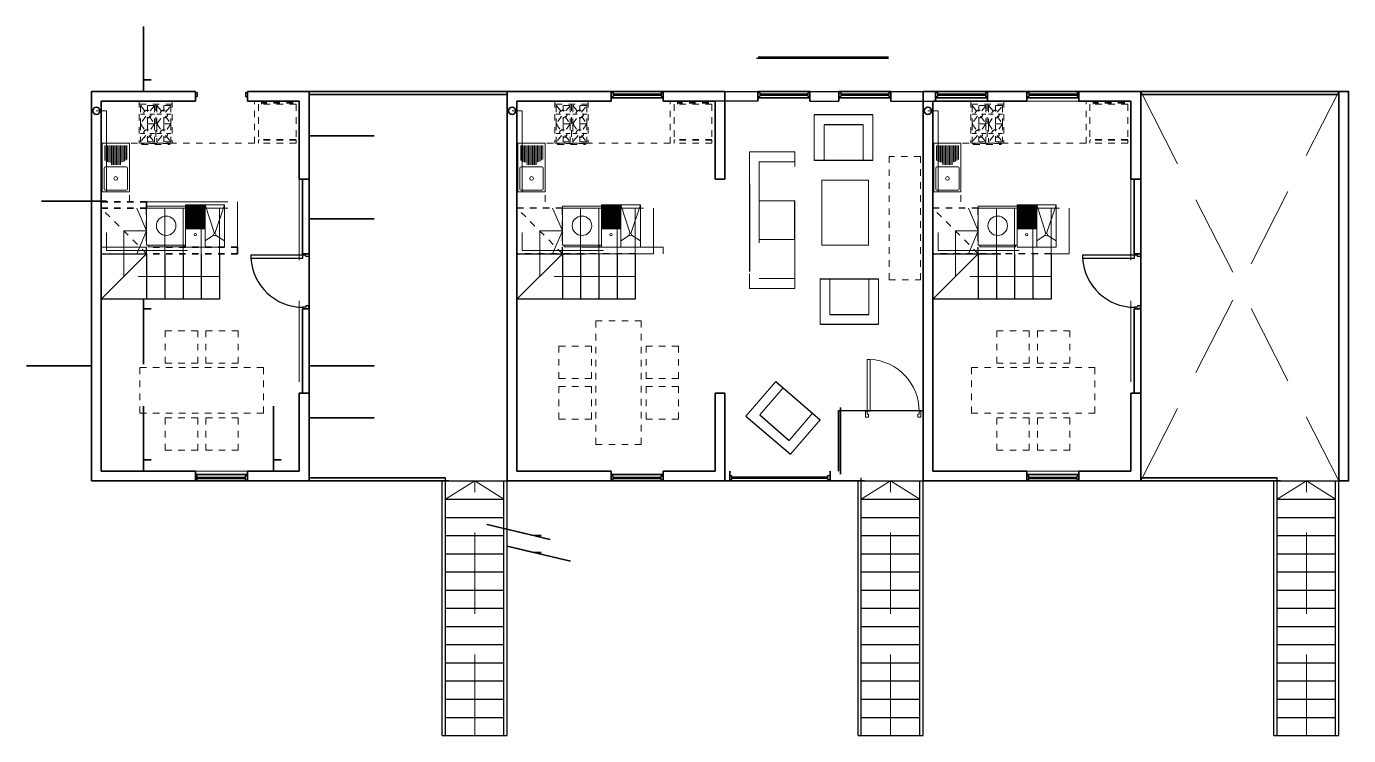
# Model space of a CAD drawing. Header units: metres. Extents: x -255 to -21, y -639 to -244.
# Drawn here: x -44.54 to -24.19, y -323.24 to -312.32 of the extents above; entities that cross this region are included whole.
import ezdxf

# ---------------------------------------------------------------- set-up
doc = ezdxf.new("R2010")
doc.units = ezdxf.units.M
doc.header["$LTSCALE"] = 5
doc.header["$MEASUREMENT"] = 0
doc.linetypes.add('DASHDOT', pattern=[1, 0.5, -0.25, 0, -0.25])
doc.linetypes.add('HIDDEN', pattern=[0.375, 0.25, -0.125])
doc.layers.get('0').update_dxf_attribs({"color": 30})
for name, color, linetype, lineweight in [('A-ANNO-NOTE', 7, 'Continuous', 35), ('A-DOOR-FULL', 4, 'Continuous', 25), ('A-FLOR-LEVL', 7, 'Continuous', 35), ('A-FLOR-OVHD', 3, 'HIDDEN', 18), ('A-FLOR-STRS', 4, 'Continuous', 25), ('A-FURN', 8, 'Continuous', 18), ('A-GLAZ-FULL', 4, 'Continuous', 25), ('A-WALL-FULL-EXTR', 7, 'Continuous', 35), ('A-WALL-FULL-INTR', 7, 'Continuous', 35)]:
    doc.layers.add(name, color=color, linetype=linetype, lineweight=lineweight)
doc.styles.add('E-ROMANS', font='romans.shx', dxfattribs={"width": 0.8})
doc.dimstyles.new('E-0200_TICK_12', dxfattribs={"dimscale": 0.001, "dimtxt": 240, "dimasz": 240, "dimexe": 120, "dimexo": 80, "dimgap": 120, "dimtad": 0, "dimzin": 0, "dimdsep": 46, "dimtxsty": 'E-ROMANS', "dimblk": 'OBLIQUE', "dimcen": 120, "dimclrd": 256, "dimclre": 256, "dimclrt": 256, "dimadec": 0, "dimazin": 0, "dimtfac": 1, "dimtmove": 1, "dimatfit": 3, "dimldrblk": 'OPEN90', "dimfxl": 1, "dimtfill": 1, "dimtolj": 1, "dimtzin": 0, "dimlwd": -1, "dimarcsym": 0})

# ---------------------------------------------------------------- blocks, each defined once
blk = doc.blocks.new('DOOR-80')
for points in [[(-0.07, 0.89), (-0.07, 0.09), (-0.025, 0.09), (-0.025, 0.89), (-0.07, 0.89)], [(-0.825, 0.09), (-0.85, 0.09), (-0.85, 0), (-0.805, 0), (-0.805, 0.045), (-0.825, 0.045), (-0.825, 0.09)], [(-0.025, 0.09), (0, 0.09), (0, 0), (-0.045, 0), (-0.045, 0.045), (-0.025, 0.045), (-0.025, 0.09)]]:
    blk.add_lwpolyline(points)
at = {"linetype": 'HIDDEN'}
blk.add_arc((-0.023, 0.089), 0.802, 93.3811, 179.9341, dxfattribs=at)
blk = doc.blocks.new('_Oblique')
at = {"color": 0, "linetype": 'ByBlock', "lineweight": -2}
blk.add_line((-0.5, -0.5), (0.5, 0.5), dxfattribs=at)
blk = doc.blocks.new('LAVADORA-PL')
for p, q in [((0, 0), (0, 0.6)), ((0, 0.6), (0.6, 0.6)), ((0.6, 0.6), (0.6, 0)), ((0.625, 0.575), (0.625, 0.025)), ((0.6, 0), (0, 0))]:
    blk.add_line(p, q)
for points in [[(0.6, 0.575), (0.625, 0.575)], [(0.6, 0.025), (0.625, 0.025)]]:
    blk.add_lwpolyline(points)
blk.add_circle((0.3, 0.3), 0.15)

msp = doc.modelspace()

# ---------------------------------------------------------------- linework, layer by layer
msp.add_line((-33.793, -313.324), (-30.743, -313.324))
at = {"color": 85, "true_color": 0x58ba48}
for p, q in [((-33.287, -313.474), (-33.943, -313.474)), ((-32.487, -313.474), (-32.039, -313.474)), ((-31.239, -313.474), (-30.593, -313.474)), ((-31.516, -313.688), (-32.417, -313.688)), ((-31.666, -313.838), (-32.266, -313.838)), ((-31.516, -314.388), (-32.417, -314.388)), ((-33.414, -314.748), (-33.414, -316.098)), ((-32.714, -315.608), (-32.714, -315.008)), ((-32.327, -316.211), (-31.426, -316.211)), ((-32.177, -316.761), (-31.577, -316.761)), ((-32.327, -316.911), (-31.426, -316.911)), ((-33.011, -317.793), (-32.328, -318.381)), ((-32.045, -318.237), (-30.743, -318.237)), ((-33.468, -318.324), (-32.784, -318.912)), ((-33.256, -318.308), (-32.801, -318.699))]:
    msp.add_line(p, q, dxfattribs=at)
at = {"layer": 'A-FLOR-LEVL'}
for p, q in [((-40.193, -313.324), (-37.143, -313.324)), ((-40.193, -313.374), (-37.143, -313.374)), ((-34.743, -313.324), (-35.543, -313.324)), ((-32.487, -313.324), (-33.287, -313.324)), ((-31.239, -313.324), (-32.039, -313.324)), ((-29.751, -313.324), (-30.551, -313.324)), ((-28.343, -313.324), (-29.143, -313.324)), ((-27.393, -313.324), (-24.343, -313.324)), ((-27.393, -313.374), (-24.343, -313.374)), ((-34.743, -313.424), (-35.543, -313.424)), ((-32.487, -313.424), (-33.287, -313.424)), ((-31.239, -313.424), (-32.039, -313.424)), ((-29.751, -313.424), (-30.551, -313.424)), ((-28.343, -313.424), (-29.143, -313.424)), ((-41.143, -319.224), (-41.943, -319.224)), ((-40.193, -319.274), (-38.093, -319.274)), ((-34.743, -319.224), (-35.543, -319.224)), ((-28.343, -319.224), (-29.143, -319.224)), ((-27.393, -319.274), (-25.293, -319.274)), ((-41.143, -319.324), (-41.943, -319.324)), ((-40.193, -319.324), (-38.043, -319.324)), ((-34.743, -319.324), (-35.543, -319.324)), ((-33.793, -319.324), (-31.643, -319.324)), ((-32.918, -319.321), (-33.718, -319.321)), ((-32.125, -319.321), (-32.925, -319.321)), ((-28.343, -319.324), (-29.143, -319.324)), ((-27.393, -319.324), (-25.243, -319.324))]:
    msp.add_line(p, q, dxfattribs=at)
for points in [[(-40.193, -315.824), (-40.193, -316.674)], [(-27.393, -315.824), (-27.393, -316.674)]]:
    msp.add_lwpolyline(points, dxfattribs=at)
for centre in [(-43.468, -313.624), (-37.068, -313.624), (-30.668, -313.624)]:
    msp.add_circle(centre, 0.055, dxfattribs=at)
at = {"layer": 'A-FLOR-OVHD'}
for p, q in [((-27.393, -313.324), (-24.343, -319.324)), ((-27.393, -319.324), (-24.343, -313.324)), ((-29.143, -313.474), (-27.543, -313.474)), ((-40.343, -314.674), (-40.343, -317.974)), ((-27.543, -314.674), (-27.543, -317.974)), ((-42.693, -315.024), (-41.293, -315.024)), ((-42.693, -315.124), (-41.293, -315.124)), ((-42.413, -315.824), (-42.413, -315.124)), ((-42.133, -315.824), (-42.133, -315.124)), ((-41.853, -315.824), (-41.853, -315.124)), ((-41.573, -315.824), (-41.573, -315.124)), ((-41.293, -315.024), (-41.293, -315.124)), ((-41.293, -315.724), (-41.293, -315.124)), ((-36.293, -315.124), (-34.893, -315.124)), ((-36.013, -315.824), (-36.013, -315.124)), ((-35.733, -315.824), (-35.733, -315.124)), ((-35.453, -315.824), (-35.453, -315.124)), ((-35.173, -315.824), (-35.173, -315.124)), ((-34.893, -315.824), (-34.893, -315.124)), ((-29.893, -315.124), (-28.493, -315.124)), ((-29.613, -315.824), (-29.613, -315.124)), ((-29.333, -315.824), (-29.333, -315.124)), ((-29.053, -315.824), (-29.053, -315.124)), ((-28.773, -315.824), (-28.773, -315.124)), ((-28.493, -315.824), (-28.493, -315.124)), ((-43.043, -316.174), (-43.043, -315.474)), ((-43.043, -315.474), (-42.693, -315.474)), ((-36.643, -316.174), (-36.643, -315.474)), ((-36.643, -315.474), (-36.293, -315.474)), ((-30.243, -316.174), (-30.243, -315.474)), ((-30.243, -315.474), (-29.893, -315.474)), ((-42.693, -315.724), (-43.393, -315.724)), ((-34.893, -315.824), (-35.173, -315.824)), ((-28.493, -315.824), (-28.773, -315.824)), ((-41.573, -316.174), (-43.043, -316.174)), ((-35.173, -316.174), (-36.643, -316.174)), ((-28.773, -316.174), (-30.243, -316.174)), ((-41.943, -319.174), (-41.143, -319.174)), ((-29.143, -319.174), (-28.343, -319.174))]:
    msp.add_line(p, q, dxfattribs=at)
at = {"layer": 'A-FLOR-OVHD', "color": 85, "true_color": 0x58ba48}
for p, q in [((-32.417, -314.388), (-32.417, -313.688)), ((-31.516, -313.688), (-31.516, -314.388)), ((-32.266, -313.838), (-32.266, -314.388)), ((-32.266, -314.388), (-32.266, -313.838)), ((-31.666, -313.838), (-31.666, -314.388)), ((-33.414, -314.258), (-33.414, -316.358)), ((-32.714, -314.258), (-33.414, -314.258)), ((-32.714, -316.358), (-32.714, -314.258)), ((-32.714, -314.408), (-33.264, -314.408)), ((-33.264, -314.408), (-33.264, -316.208)), ((-32.714, -315.008), (-33.264, -315.008)), ((-32.714, -315.608), (-33.264, -315.608)), ((-33.264, -316.208), (-32.714, -316.208)), ((-32.327, -316.911), (-32.327, -316.211)), ((-32.177, -316.761), (-32.177, -316.211)), ((-31.577, -316.761), (-31.577, -316.211)), ((-31.577, -316.211), (-31.577, -316.761)), ((-31.426, -316.211), (-31.426, -316.911)), ((-33.414, -316.358), (-32.714, -316.358)), ((-33.468, -318.324), (-33.011, -317.793)), ((-33.256, -318.308), (-32.898, -317.891)), ((-32.801, -318.699), (-32.443, -318.282)), ((-32.443, -318.282), (-32.801, -318.699)), ((-32.328, -318.381), (-32.784, -318.912))]:
    msp.add_line(p, q, dxfattribs=at)
at = {"layer": 'A-FLOR-OVHD'}
for points in [[(-43.468, -313.624), (-43.312, -313.624), (-43.312, -315.776), (-41.803, -315.776)], [(-37.068, -313.624), (-36.912, -313.624), (-36.912, -315.776), (-35.403, -315.776)], [(-30.668, -313.624), (-30.512, -313.624), (-30.512, -315.776), (-29.003, -315.776)], [(-42.693, -315.474), (-42.845, -315.124)], [(-36.293, -315.474), (-36.445, -315.124)], [(-29.893, -315.474), (-30.045, -315.124)], [(-42.693, -315.474), (-42.845, -315.824)], [(-36.293, -315.474), (-36.445, -315.824)], [(-29.893, -315.474), (-30.045, -315.824)], [(-36.293, -315.824), (-34.743, -315.824), (-34.743, -315.724), (-36.293, -315.724)], [(-37.193, -319.604), (-37.643, -319.324), (-38.093, -319.604)], [(-37.643, -323.244), (-37.643, -319.324)], [(-30.793, -319.604), (-31.243, -319.324), (-31.693, -319.604)], [(-31.243, -323.244), (-31.243, -319.324)], [(-24.393, -319.604), (-24.843, -319.324), (-25.293, -319.604)], [(-24.843, -323.244), (-24.843, -319.324)]]:
    msp.add_lwpolyline(points, dxfattribs=at)
msp.add_lwpolyline([(-31.58, -315.691), (-31.58, -314.691), (-32.302, -314.691), (-32.302, -315.691)], close=True, dxfattribs=at)
at = {"layer": 'A-FLOR-STRS', "linetype": 'HIDDEN', "ltscale": 0.001}
for p, q in [((-42.693, -315.824), (-43.393, -315.124)), ((-42.693, -315.824), (-42.693, -315.124)), ((-36.293, -315.124), (-36.993, -315.124)), ((-36.293, -315.824), (-36.993, -315.124)), ((-36.293, -315.824), (-36.293, -315.124)), ((-29.893, -315.124), (-30.593, -315.124)), ((-29.893, -315.824), (-30.593, -315.124)), ((-29.893, -315.824), (-29.893, -315.124)), ((-35.173, -315.824), (-36.993, -315.824)), ((-28.773, -315.824), (-30.593, -315.824))]:
    msp.add_line(p, q, dxfattribs=at)
at = {"layer": 'A-FLOR-STRS'}
for p, q in [((-43.393, -315.824), (-42.693, -315.824)), ((-42.693, -315.824), (-42.693, -316.524)), ((-42.413, -315.824), (-42.413, -316.524)), ((-42.133, -315.824), (-42.133, -316.524)), ((-41.853, -315.824), (-41.853, -316.524)), ((-41.573, -315.824), (-41.573, -316.524)), ((-36.993, -315.824), (-35.945, -315.824)), ((-36.293, -315.824), (-36.293, -316.524)), ((-36.013, -315.824), (-36.013, -316.524)), ((-35.733, -315.824), (-35.733, -316.524)), ((-35.453, -315.824), (-35.453, -316.524)), ((-35.173, -315.824), (-35.173, -316.524)), ((-30.593, -315.824), (-29.545, -315.824)), ((-29.893, -315.824), (-29.893, -316.524)), ((-29.613, -315.824), (-29.613, -316.524)), ((-29.333, -315.824), (-29.333, -316.524)), ((-29.053, -315.824), (-29.053, -316.524)), ((-28.773, -315.824), (-28.773, -316.524)), ((-41.573, -316.524), (-43.393, -316.524)), ((-35.173, -316.524), (-36.993, -316.524)), ((-28.773, -316.524), (-30.593, -316.524)), ((-38.093, -323.244), (-38.093, -319.274)), ((-31.693, -323.244), (-31.693, -319.274)), ((-25.293, -323.244), (-25.293, -319.274)), ((-38.143, -323.244), (-38.143, -319.324)), ((-38.093, -319.324), (-37.143, -319.324)), ((-37.193, -323.244), (-37.193, -319.324)), ((-37.143, -323.244), (-37.143, -319.324)), ((-31.743, -323.244), (-31.743, -319.324)), ((-31.693, -319.324), (-30.743, -319.324)), ((-30.793, -323.244), (-30.793, -319.324)), ((-30.743, -323.244), (-30.743, -319.324)), ((-25.343, -323.244), (-25.343, -319.324)), ((-25.293, -319.324), (-24.343, -319.324)), ((-24.393, -323.244), (-24.393, -319.324)), ((-24.343, -323.244), (-24.343, -319.324)), ((-38.093, -319.604), (-37.193, -319.604)), ((-31.693, -319.604), (-30.793, -319.604)), ((-25.293, -319.604), (-24.393, -319.604)), ((-38.093, -319.884), (-37.193, -319.884)), ((-31.693, -319.884), (-30.793, -319.884)), ((-25.293, -319.884), (-24.393, -319.884)), ((-38.093, -320.164), (-37.193, -320.164)), ((-31.693, -320.164), (-30.793, -320.164)), ((-25.293, -320.164), (-24.393, -320.164)), ((-38.093, -320.444), (-37.193, -320.444)), ((-31.693, -320.444), (-30.793, -320.444)), ((-25.293, -320.444), (-24.393, -320.444)), ((-38.093, -320.724), (-37.193, -320.724)), ((-31.693, -320.724), (-30.793, -320.724)), ((-25.293, -320.724), (-24.393, -320.724)), ((-38.093, -321.004), (-37.193, -321.004)), ((-31.693, -321.004), (-30.793, -321.004)), ((-25.293, -321.004), (-24.393, -321.004)), ((-38.093, -321.284), (-37.193, -321.284)), ((-31.693, -321.284), (-30.793, -321.284)), ((-25.293, -321.284), (-24.393, -321.284)), ((-38.093, -321.564), (-37.193, -321.564)), ((-31.693, -321.564), (-30.793, -321.564)), ((-25.293, -321.564), (-24.393, -321.564)), ((-38.093, -321.844), (-37.193, -321.844)), ((-31.693, -321.844), (-30.793, -321.844)), ((-25.293, -321.844), (-24.393, -321.844)), ((-38.093, -322.124), (-37.193, -322.124)), ((-31.693, -322.124), (-30.793, -322.124)), ((-25.293, -322.124), (-24.393, -322.124)), ((-38.093, -322.404), (-37.193, -322.404)), ((-31.693, -322.404), (-30.793, -322.404)), ((-25.293, -322.404), (-24.393, -322.404)), ((-38.093, -322.684), (-37.193, -322.684)), ((-31.693, -322.684), (-30.793, -322.684)), ((-25.293, -322.684), (-24.393, -322.684)), ((-38.093, -322.964), (-37.193, -322.964)), ((-31.693, -322.964), (-30.793, -322.964)), ((-25.293, -322.964), (-24.393, -322.964)), ((-38.143, -323.244), (-37.143, -323.244)), ((-31.743, -323.244), (-30.743, -323.244)), ((-25.343, -323.244), (-24.343, -323.244))]:
    msp.add_line(p, q, dxfattribs=at)
at = {"layer": 'A-FLOR-STRS', "linetype": 'DASHDOT', "ltscale": 15}
for p, q in [((-42.693, -315.824), (-43.393, -316.524)), ((-36.293, -315.824), (-36.993, -316.524)), ((-29.893, -315.824), (-30.593, -316.524))]:
    msp.add_line(p, q, dxfattribs=at)
at = {"layer": 'A-FURN', "linetype": 'HIDDEN', "ltscale": 0.001}
for p, q in [((-42.809, -313.474), (-42.809, -314.124)), ((-42.299, -313.524), (-42.809, -313.524)), ((-42.789, -313.544), (-42.707, -313.644)), ((-42.574, -313.544), (-42.789, -313.544)), ((-42.789, -313.544), (-42.789, -313.824)), ((-42.682, -313.635), (-42.682, -313.544)), ((-42.574, -313.548), (-42.656, -313.644)), ((-42.574, -313.544), (-42.574, -313.824)), ((-42.554, -313.524), (-42.554, -314.124)), ((-42.534, -313.544), (-42.452, -313.644)), ((-42.534, -313.544), (-42.534, -313.848)), ((-42.319, -313.544), (-42.534, -313.544)), ((-42.427, -313.635), (-42.427, -313.544)), ((-42.401, -313.644), (-42.319, -313.544)), ((-42.319, -313.544), (-42.319, -313.824)), ((-42.299, -313.474), (-42.299, -314.124)), ((-41.033, -314.124), (-41.033, -313.474)), ((-40.973, -313.524), (-40.973, -314.064)), ((-40.393, -313.524), (-40.973, -313.524)), ((-40.443, -313.474), (-40.923, -313.474)), ((-40.923, -313.474), (-40.923, -313.524)), ((-40.443, -313.494), (-40.923, -313.494)), ((-40.443, -313.504), (-40.923, -313.504)), ((-40.443, -313.474), (-40.443, -313.524)), ((-40.393, -313.524), (-40.393, -314.064)), ((-36.409, -313.474), (-36.409, -314.124)), ((-35.899, -313.524), (-36.409, -313.524)), ((-36.389, -313.544), (-36.307, -313.644)), ((-36.174, -313.544), (-36.389, -313.544)), ((-36.389, -313.544), (-36.389, -313.824)), ((-36.282, -313.635), (-36.282, -313.544)), ((-36.174, -313.548), (-36.256, -313.644)), ((-36.174, -313.544), (-36.174, -313.824)), ((-36.154, -313.524), (-36.154, -314.124)), ((-36.134, -313.544), (-36.052, -313.644)), ((-36.134, -313.544), (-36.134, -313.848)), ((-35.919, -313.544), (-36.134, -313.544)), ((-36.027, -313.635), (-36.027, -313.544)), ((-36.001, -313.644), (-35.919, -313.544)), ((-35.919, -313.544), (-35.919, -313.824)), ((-35.899, -313.474), (-35.899, -314.124)), ((-34.633, -314.124), (-34.633, -313.474)), ((-34.573, -313.524), (-34.573, -314.064)), ((-33.993, -313.524), (-34.573, -313.524)), ((-34.043, -313.474), (-34.523, -313.474)), ((-34.523, -313.474), (-34.523, -313.524)), ((-34.043, -313.494), (-34.523, -313.494)), ((-34.043, -313.504), (-34.523, -313.504)), ((-34.043, -313.474), (-34.043, -313.524)), ((-33.993, -313.524), (-33.993, -314.064)), ((-30.009, -313.474), (-30.009, -314.124)), ((-29.499, -313.524), (-30.009, -313.524)), ((-29.989, -313.544), (-29.907, -313.644)), ((-29.774, -313.544), (-29.989, -313.544)), ((-29.989, -313.544), (-29.989, -313.824)), ((-29.882, -313.635), (-29.882, -313.544)), ((-29.774, -313.548), (-29.856, -313.644)), ((-29.774, -313.544), (-29.774, -313.824)), ((-29.754, -313.524), (-29.754, -314.124)), ((-29.734, -313.544), (-29.652, -313.644)), ((-29.734, -313.544), (-29.734, -313.848)), ((-29.519, -313.544), (-29.734, -313.544)), ((-29.627, -313.635), (-29.627, -313.544)), ((-29.601, -313.644), (-29.519, -313.544)), ((-29.519, -313.544), (-29.519, -313.824)), ((-29.499, -313.474), (-29.499, -314.124)), ((-28.233, -314.124), (-28.233, -313.474)), ((-28.173, -313.524), (-28.173, -314.064)), ((-27.593, -313.524), (-28.173, -313.524)), ((-27.643, -313.474), (-28.123, -313.474)), ((-28.123, -313.474), (-28.123, -313.524)), ((-27.643, -313.494), (-28.123, -313.494)), ((-27.643, -313.504), (-28.123, -313.504)), ((-27.643, -313.474), (-27.643, -313.524)), ((-27.593, -313.524), (-27.593, -314.064)), ((-42.789, -313.674), (-42.721, -313.674)), ((-42.707, -313.705), (-42.789, -313.824)), ((-42.682, -313.824), (-42.682, -313.714)), ((-42.656, -313.705), (-42.574, -313.824)), ((-42.642, -313.674), (-42.574, -313.674)), ((-42.534, -313.674), (-42.466, -313.674)), ((-42.534, -313.824), (-42.452, -313.705)), ((-42.427, -313.824), (-42.427, -313.714)), ((-42.401, -313.705), (-42.319, -313.824)), ((-42.387, -313.674), (-42.319, -313.674)), ((-36.389, -313.674), (-36.321, -313.674)), ((-36.307, -313.705), (-36.389, -313.824)), ((-36.282, -313.824), (-36.282, -313.714)), ((-36.256, -313.705), (-36.174, -313.824)), ((-36.242, -313.674), (-36.174, -313.674)), ((-36.134, -313.674), (-36.066, -313.674)), ((-36.134, -313.824), (-36.052, -313.705)), ((-36.027, -313.824), (-36.027, -313.714)), ((-36.001, -313.705), (-35.919, -313.824)), ((-35.987, -313.674), (-35.919, -313.674)), ((-29.989, -313.674), (-29.921, -313.674)), ((-29.907, -313.705), (-29.989, -313.824)), ((-29.882, -313.824), (-29.882, -313.714)), ((-29.856, -313.705), (-29.774, -313.824)), ((-29.842, -313.674), (-29.774, -313.674)), ((-29.734, -313.674), (-29.666, -313.674)), ((-29.734, -313.824), (-29.652, -313.705)), ((-29.627, -313.824), (-29.627, -313.714)), ((-29.601, -313.705), (-29.519, -313.824)), ((-29.587, -313.674), (-29.519, -313.674)), ((-42.789, -313.824), (-42.707, -313.944)), ((-42.789, -313.824), (-42.789, -314.104)), ((-42.574, -313.824), (-42.789, -313.824)), ((-42.789, -313.974), (-42.721, -313.974)), ((-42.682, -313.935), (-42.682, -313.824)), ((-42.574, -313.824), (-42.656, -313.944)), ((-42.642, -313.974), (-42.574, -313.974)), ((-42.574, -313.824), (-42.574, -314.104)), ((-42.534, -313.824), (-42.452, -313.944)), ((-42.319, -313.824), (-42.534, -313.824)), ((-42.534, -313.844), (-42.534, -314.104)), ((-42.534, -313.974), (-42.466, -313.974)), ((-42.427, -313.935), (-42.427, -313.824)), ((-42.319, -313.824), (-42.401, -313.944)), ((-42.387, -313.974), (-42.319, -313.974)), ((-42.319, -313.824), (-42.319, -314.104)), ((-36.389, -313.824), (-36.307, -313.944)), ((-36.389, -313.824), (-36.389, -314.104)), ((-36.174, -313.824), (-36.389, -313.824)), ((-36.389, -313.974), (-36.321, -313.974)), ((-36.282, -313.935), (-36.282, -313.824)), ((-36.174, -313.824), (-36.256, -313.944)), ((-36.242, -313.974), (-36.174, -313.974)), ((-36.174, -313.824), (-36.174, -314.104)), ((-36.134, -313.824), (-36.052, -313.944)), ((-35.919, -313.824), (-36.134, -313.824)), ((-36.134, -313.844), (-36.134, -314.104)), ((-36.134, -313.974), (-36.066, -313.974)), ((-36.027, -313.935), (-36.027, -313.824)), ((-35.919, -313.824), (-36.001, -313.944)), ((-35.987, -313.974), (-35.919, -313.974)), ((-35.919, -313.824), (-35.919, -314.104)), ((-29.989, -313.824), (-29.907, -313.944)), ((-29.989, -313.824), (-29.989, -314.104)), ((-29.774, -313.824), (-29.989, -313.824)), ((-29.989, -313.974), (-29.921, -313.974)), ((-29.882, -313.935), (-29.882, -313.824)), ((-29.774, -313.824), (-29.856, -313.944)), ((-29.842, -313.974), (-29.774, -313.974)), ((-29.774, -313.824), (-29.774, -314.104)), ((-29.734, -313.824), (-29.652, -313.944)), ((-29.519, -313.824), (-29.734, -313.824)), ((-29.734, -313.844), (-29.734, -314.104)), ((-29.734, -313.974), (-29.666, -313.974)), ((-29.627, -313.935), (-29.627, -313.824)), ((-29.519, -313.824), (-29.601, -313.944)), ((-29.587, -313.974), (-29.519, -313.974)), ((-29.519, -313.824), (-29.519, -314.104)), ((-41.033, -314.124), (-42.959, -314.124)), ((-42.959, -314.124), (-42.959, -315.024)), ((-42.299, -314.124), (-42.809, -314.124)), ((-42.707, -314.005), (-42.789, -314.104)), ((-42.574, -314.104), (-42.789, -314.104)), ((-42.682, -314.104), (-42.682, -314.014)), ((-42.656, -314.005), (-42.574, -314.104)), ((-42.452, -314.005), (-42.534, -314.104)), ((-42.319, -314.104), (-42.534, -314.104)), ((-42.427, -314.104), (-42.427, -314.014)), ((-42.401, -314.005), (-42.319, -314.104)), ((-40.393, -314.064), (-40.973, -314.064)), ((-40.393, -314.074), (-40.973, -314.074)), ((-40.973, -314.074), (-40.973, -314.124)), ((-40.393, -314.124), (-40.973, -314.124)), ((-40.963, -314.064), (-40.963, -314.074)), ((-40.403, -314.064), (-40.403, -314.074)), ((-40.393, -314.074), (-40.393, -314.124)), ((-34.633, -314.124), (-36.559, -314.124)), ((-36.559, -314.124), (-36.559, -315.124)), ((-35.899, -314.124), (-36.409, -314.124)), ((-36.307, -314.005), (-36.389, -314.104)), ((-36.174, -314.104), (-36.389, -314.104)), ((-36.282, -314.104), (-36.282, -314.014)), ((-36.256, -314.005), (-36.174, -314.104)), ((-36.052, -314.005), (-36.134, -314.104)), ((-35.919, -314.104), (-36.134, -314.104)), ((-36.027, -314.104), (-36.027, -314.014)), ((-36.001, -314.005), (-35.919, -314.104)), ((-33.993, -314.064), (-34.573, -314.064)), ((-33.993, -314.074), (-34.573, -314.074)), ((-34.573, -314.074), (-34.573, -314.124)), ((-33.993, -314.124), (-34.573, -314.124)), ((-34.563, -314.064), (-34.563, -314.074)), ((-34.003, -314.064), (-34.003, -314.074)), ((-33.993, -314.074), (-33.993, -314.124)), ((-28.233, -314.124), (-30.159, -314.124)), ((-30.159, -314.124), (-30.159, -315.124)), ((-29.499, -314.124), (-30.009, -314.124)), ((-29.907, -314.005), (-29.989, -314.104)), ((-29.774, -314.104), (-29.989, -314.104)), ((-29.882, -314.104), (-29.882, -314.014)), ((-29.856, -314.005), (-29.774, -314.104)), ((-29.652, -314.005), (-29.734, -314.104)), ((-29.519, -314.104), (-29.734, -314.104)), ((-29.627, -314.104), (-29.627, -314.014)), ((-29.601, -314.005), (-29.519, -314.104)), ((-27.593, -314.064), (-28.173, -314.064)), ((-27.593, -314.074), (-28.173, -314.074)), ((-28.173, -314.074), (-28.173, -314.124)), ((-27.593, -314.124), (-28.173, -314.124)), ((-28.163, -314.064), (-28.163, -314.074)), ((-27.603, -314.064), (-27.603, -314.074)), ((-27.593, -314.074), (-27.593, -314.124)), ((-42.407, -317.011), (-42.407, -317.511)), ((-41.907, -317.011), (-42.407, -317.011)), ((-41.907, -317.511), (-41.907, -317.011)), ((-41.282, -317.011), (-41.782, -317.011)), ((-41.782, -317.011), (-41.782, -317.511)), ((-41.282, -317.511), (-41.282, -317.011)), ((-29.607, -317.011), (-29.607, -317.511)), ((-29.107, -317.011), (-29.607, -317.011)), ((-29.107, -317.511), (-29.107, -317.011)), ((-28.482, -317.011), (-28.982, -317.011)), ((-28.982, -317.011), (-28.982, -317.511)), ((-28.482, -317.511), (-28.482, -317.011)), ((-35.848, -317.246), (-36.348, -317.246)), ((-36.348, -317.246), (-36.348, -317.746)), ((-35.848, -317.746), (-35.848, -317.246)), ((-35.007, -317.746), (-35.007, -317.246)), ((-35.007, -317.246), (-34.507, -317.246)), ((-34.507, -317.246), (-34.507, -317.746)), ((-40.897, -317.578), (-42.797, -317.578)), ((-42.797, -317.578), (-42.797, -318.278)), ((-42.407, -317.511), (-41.907, -317.511)), ((-41.782, -317.511), (-41.282, -317.511)), ((-40.897, -318.278), (-40.897, -317.578)), ((-28.097, -317.578), (-29.997, -317.578)), ((-29.997, -317.578), (-29.997, -318.278)), ((-29.607, -317.511), (-29.107, -317.511)), ((-28.982, -317.511), (-28.482, -317.511)), ((-28.097, -318.278), (-28.097, -317.578)), ((-36.348, -317.746), (-35.848, -317.746)), ((-34.507, -317.746), (-35.007, -317.746)), ((-35.848, -317.871), (-36.348, -317.871)), ((-36.348, -317.871), (-36.348, -318.371)), ((-35.848, -318.371), (-35.848, -317.871)), ((-35.007, -318.371), (-35.007, -317.871)), ((-35.007, -317.871), (-34.507, -317.871)), ((-34.507, -317.871), (-34.507, -318.371)), ((-42.797, -318.278), (-40.897, -318.278)), ((-42.407, -318.852), (-42.407, -318.352)), ((-42.407, -318.352), (-41.907, -318.352)), ((-41.907, -318.352), (-41.907, -318.852)), ((-41.782, -318.352), (-41.282, -318.352)), ((-41.782, -318.852), (-41.782, -318.352)), ((-41.282, -318.352), (-41.282, -318.852)), ((-36.348, -318.371), (-35.848, -318.371)), ((-34.507, -318.371), (-35.007, -318.371)), ((-29.997, -318.278), (-28.097, -318.278)), ((-29.607, -318.852), (-29.607, -318.352)), ((-29.607, -318.352), (-29.107, -318.352)), ((-29.107, -318.352), (-29.107, -318.852)), ((-28.982, -318.352), (-28.482, -318.352)), ((-28.982, -318.852), (-28.982, -318.352)), ((-28.482, -318.352), (-28.482, -318.852)), ((-41.907, -318.852), (-42.407, -318.852)), ((-41.282, -318.852), (-41.782, -318.852)), ((-29.107, -318.852), (-29.607, -318.852)), ((-28.482, -318.852), (-28.982, -318.852))]:
    msp.add_line(p, q, dxfattribs=at)
at = {"layer": 'A-FURN'}
for p, q in [((-43.379, -314.874), (-43.379, -314.124)), ((-43.379, -314.124), (-42.959, -314.124)), ((-43.336, -314.158), (-43.336, -314.387)), ((-43.316, -314.158), (-43.316, -314.398)), ((-43.296, -314.158), (-43.296, -314.408)), ((-43.276, -314.158), (-43.276, -314.415)), ((-43.256, -314.158), (-43.256, -314.421)), ((-43.236, -314.158), (-43.236, -314.454)), ((-43.216, -314.158), (-43.216, -314.454)), ((-43.196, -314.158), (-43.196, -314.454)), ((-43.176, -314.158), (-43.176, -314.454)), ((-43.156, -314.158), (-43.156, -314.454)), ((-43.136, -314.158), (-43.136, -314.454)), ((-43.116, -314.158), (-43.116, -314.454)), ((-43.096, -314.158), (-43.096, -314.454)), ((-43.076, -314.158), (-43.076, -314.415)), ((-43.056, -314.158), (-43.056, -314.407)), ((-43.036, -314.158), (-43.036, -314.397)), ((-43.016, -314.158), (-43.016, -314.386)), ((-42.996, -314.158), (-42.996, -314.373)), ((-42.959, -314.874), (-42.959, -314.124)), ((-36.979, -314.874), (-36.979, -314.124)), ((-36.979, -314.124), (-36.559, -314.124)), ((-36.936, -314.158), (-36.936, -314.387)), ((-36.916, -314.158), (-36.916, -314.398)), ((-36.896, -314.158), (-36.896, -314.408)), ((-36.876, -314.158), (-36.876, -314.415)), ((-36.856, -314.158), (-36.856, -314.421)), ((-36.836, -314.158), (-36.836, -314.454)), ((-36.816, -314.158), (-36.816, -314.454)), ((-36.796, -314.158), (-36.796, -314.454)), ((-36.776, -314.158), (-36.776, -314.454)), ((-36.756, -314.158), (-36.756, -314.454)), ((-36.736, -314.158), (-36.736, -314.454)), ((-36.716, -314.158), (-36.716, -314.454)), ((-36.696, -314.158), (-36.696, -314.454)), ((-36.676, -314.158), (-36.676, -314.415)), ((-36.656, -314.158), (-36.656, -314.407)), ((-36.636, -314.158), (-36.636, -314.397)), ((-36.616, -314.158), (-36.616, -314.386)), ((-36.596, -314.158), (-36.596, -314.373)), ((-36.559, -314.874), (-36.559, -314.124)), ((-30.579, -314.874), (-30.579, -314.124)), ((-30.579, -314.124), (-30.159, -314.124)), ((-30.536, -314.158), (-30.536, -314.387)), ((-30.516, -314.158), (-30.516, -314.398)), ((-30.496, -314.158), (-30.496, -314.408)), ((-30.476, -314.158), (-30.476, -314.415)), ((-30.456, -314.158), (-30.456, -314.421)), ((-30.436, -314.158), (-30.436, -314.454)), ((-30.416, -314.158), (-30.416, -314.454)), ((-30.396, -314.158), (-30.396, -314.454)), ((-30.376, -314.158), (-30.376, -314.454)), ((-30.356, -314.158), (-30.356, -314.454)), ((-30.336, -314.158), (-30.336, -314.454)), ((-30.316, -314.158), (-30.316, -314.454)), ((-30.296, -314.158), (-30.296, -314.454)), ((-30.276, -314.158), (-30.276, -314.415)), ((-30.256, -314.158), (-30.256, -314.407)), ((-30.236, -314.158), (-30.236, -314.397)), ((-30.216, -314.158), (-30.216, -314.386)), ((-30.196, -314.158), (-30.196, -314.373)), ((-30.159, -314.874), (-30.159, -314.124)), ((-43.348, -314.505), (-43.348, -314.825)), ((-43.328, -314.485), (-43.008, -314.485)), ((-42.988, -314.505), (-42.988, -314.825)), ((-36.948, -314.505), (-36.948, -314.825)), ((-36.928, -314.485), (-36.608, -314.485)), ((-36.588, -314.505), (-36.588, -314.825)), ((-30.548, -314.505), (-30.548, -314.825)), ((-30.528, -314.485), (-30.208, -314.485)), ((-30.188, -314.505), (-30.188, -314.825)), ((-43.379, -314.874), (-42.959, -314.874)), ((-43.328, -314.845), (-43.008, -314.845)), ((-36.979, -314.874), (-36.559, -314.874)), ((-36.928, -314.845), (-36.608, -314.845)), ((-30.579, -314.874), (-30.159, -314.874)), ((-30.528, -314.845), (-30.208, -314.845)), ((-42.093, -315.724), (-42.093, -315.074)), ((-42.093, -315.074), (-41.493, -315.074)), ((-42.093, -315.083), (-41.793, -315.083)), ((-42.093, -315.093), (-41.793, -315.093)), ((-42.093, -315.103), (-41.793, -315.103)), ((-42.093, -315.113), (-41.793, -315.113)), ((-42.093, -315.123), (-41.793, -315.123)), ((-42.093, -315.133), (-41.793, -315.133)), ((-42.093, -315.143), (-41.793, -315.143)), ((-42.093, -315.153), (-41.793, -315.153)), ((-42.093, -315.163), (-41.793, -315.163)), ((-42.093, -315.173), (-41.793, -315.173)), ((-42.093, -315.173), (-41.793, -315.173)), ((-42.093, -315.183), (-41.793, -315.183)), ((-42.093, -315.193), (-41.793, -315.193)), ((-42.093, -315.203), (-41.793, -315.203)), ((-42.093, -315.213), (-41.793, -315.213)), ((-41.651, -315.511), (-41.793, -315.074)), ((-41.793, -315.724), (-41.793, -315.074)), ((-41.641, -315.511), (-41.493, -315.074)), ((-41.493, -315.074), (-41.493, -315.724)), ((-35.693, -315.724), (-35.693, -315.074)), ((-35.693, -315.074), (-35.093, -315.074)), ((-35.693, -315.083), (-35.393, -315.083)), ((-35.693, -315.093), (-35.393, -315.093)), ((-35.693, -315.103), (-35.393, -315.103)), ((-35.693, -315.113), (-35.393, -315.113)), ((-35.693, -315.123), (-35.393, -315.123)), ((-35.693, -315.133), (-35.393, -315.133)), ((-35.693, -315.143), (-35.393, -315.143)), ((-35.693, -315.153), (-35.393, -315.153)), ((-35.693, -315.163), (-35.393, -315.163)), ((-35.693, -315.173), (-35.393, -315.173)), ((-35.693, -315.173), (-35.393, -315.173)), ((-35.693, -315.183), (-35.393, -315.183)), ((-35.693, -315.193), (-35.393, -315.193)), ((-35.693, -315.203), (-35.393, -315.203)), ((-35.693, -315.213), (-35.393, -315.213)), ((-35.251, -315.511), (-35.393, -315.074)), ((-35.393, -315.724), (-35.393, -315.074)), ((-35.241, -315.511), (-35.093, -315.074)), ((-35.093, -315.074), (-35.093, -315.724)), ((-29.293, -315.724), (-29.293, -315.074)), ((-29.293, -315.074), (-28.693, -315.074)), ((-29.293, -315.083), (-28.993, -315.083)), ((-29.293, -315.093), (-28.993, -315.093)), ((-29.293, -315.103), (-28.993, -315.103)), ((-29.293, -315.113), (-28.993, -315.113)), ((-29.293, -315.123), (-28.993, -315.123)), ((-29.293, -315.133), (-28.993, -315.133)), ((-29.293, -315.143), (-28.993, -315.143)), ((-29.293, -315.153), (-28.993, -315.153)), ((-29.293, -315.163), (-28.993, -315.163)), ((-29.293, -315.173), (-28.993, -315.173)), ((-29.293, -315.173), (-28.993, -315.173)), ((-29.293, -315.183), (-28.993, -315.183)), ((-29.293, -315.193), (-28.993, -315.193)), ((-29.293, -315.203), (-28.993, -315.203)), ((-29.293, -315.213), (-28.993, -315.213)), ((-28.851, -315.511), (-28.993, -315.074)), ((-28.993, -315.724), (-28.993, -315.074)), ((-28.841, -315.511), (-28.693, -315.074)), ((-28.693, -315.074), (-28.693, -315.724)), ((-42.093, -315.223), (-41.793, -315.223)), ((-42.093, -315.233), (-41.793, -315.233)), ((-42.093, -315.243), (-41.793, -315.243)), ((-42.093, -315.253), (-41.793, -315.253)), ((-42.093, -315.253), (-41.793, -315.253)), ((-42.093, -315.263), (-41.793, -315.263)), ((-42.093, -315.263), (-41.793, -315.263)), ((-42.093, -315.273), (-41.793, -315.273)), ((-42.093, -315.273), (-41.793, -315.273)), ((-42.093, -315.283), (-41.793, -315.283)), ((-42.093, -315.283), (-41.793, -315.283)), ((-42.093, -315.293), (-41.793, -315.293)), ((-42.093, -315.293), (-41.793, -315.293)), ((-42.093, -315.303), (-41.793, -315.303)), ((-42.093, -315.313), (-41.793, -315.313)), ((-42.093, -315.323), (-41.793, -315.323)), ((-42.093, -315.333), (-41.793, -315.333)), ((-42.093, -315.343), (-41.793, -315.343)), ((-42.093, -315.353), (-41.793, -315.353)), ((-42.093, -315.363), (-41.793, -315.363)), ((-42.093, -315.373), (-41.793, -315.373)), ((-42.093, -315.383), (-41.793, -315.383)), ((-42.093, -315.393), (-41.793, -315.393)), ((-42.093, -315.403), (-41.793, -315.403)), ((-42.093, -315.413), (-41.793, -315.413)), ((-42.093, -315.423), (-41.793, -315.423)), ((-35.693, -315.223), (-35.393, -315.223)), ((-35.693, -315.233), (-35.393, -315.233)), ((-35.693, -315.243), (-35.393, -315.243)), ((-35.693, -315.253), (-35.393, -315.253)), ((-35.693, -315.253), (-35.393, -315.253)), ((-35.693, -315.263), (-35.393, -315.263)), ((-35.693, -315.263), (-35.393, -315.263)), ((-35.693, -315.273), (-35.393, -315.273)), ((-35.693, -315.273), (-35.393, -315.273)), ((-35.693, -315.283), (-35.393, -315.283)), ((-35.693, -315.283), (-35.393, -315.283)), ((-35.693, -315.293), (-35.393, -315.293)), ((-35.693, -315.293), (-35.393, -315.293)), ((-35.693, -315.303), (-35.393, -315.303)), ((-35.693, -315.313), (-35.393, -315.313)), ((-35.693, -315.323), (-35.393, -315.323)), ((-35.693, -315.333), (-35.393, -315.333)), ((-35.693, -315.343), (-35.393, -315.343)), ((-35.693, -315.353), (-35.393, -315.353)), ((-35.693, -315.363), (-35.393, -315.363)), ((-35.693, -315.373), (-35.393, -315.373)), ((-35.693, -315.383), (-35.393, -315.383)), ((-35.693, -315.393), (-35.393, -315.393)), ((-35.693, -315.403), (-35.393, -315.403)), ((-35.693, -315.413), (-35.393, -315.413)), ((-35.693, -315.423), (-35.393, -315.423)), ((-29.293, -315.223), (-28.993, -315.223)), ((-29.293, -315.233), (-28.993, -315.233)), ((-29.293, -315.243), (-28.993, -315.243)), ((-29.293, -315.253), (-28.993, -315.253)), ((-29.293, -315.253), (-28.993, -315.253)), ((-29.293, -315.263), (-28.993, -315.263)), ((-29.293, -315.263), (-28.993, -315.263)), ((-29.293, -315.273), (-28.993, -315.273)), ((-29.293, -315.273), (-28.993, -315.273)), ((-29.293, -315.283), (-28.993, -315.283)), ((-29.293, -315.283), (-28.993, -315.283)), ((-29.293, -315.293), (-28.993, -315.293)), ((-29.293, -315.293), (-28.993, -315.293)), ((-29.293, -315.303), (-28.993, -315.303)), ((-29.293, -315.313), (-28.993, -315.313)), ((-29.293, -315.323), (-28.993, -315.323)), ((-29.293, -315.333), (-28.993, -315.333)), ((-29.293, -315.343), (-28.993, -315.343)), ((-29.293, -315.353), (-28.993, -315.353)), ((-29.293, -315.363), (-28.993, -315.363)), ((-29.293, -315.373), (-28.993, -315.373)), ((-29.293, -315.383), (-28.993, -315.383)), ((-29.293, -315.393), (-28.993, -315.393)), ((-29.293, -315.403), (-28.993, -315.403)), ((-29.293, -315.413), (-28.993, -315.413)), ((-29.293, -315.423), (-28.993, -315.423)), ((-42.093, -315.433), (-41.793, -315.433)), ((-42.093, -315.443), (-41.793, -315.443)), ((-41.662, -315.539), (-41.793, -315.624)), ((-41.631, -315.538), (-41.493, -315.624)), ((-35.693, -315.433), (-35.393, -315.433)), ((-35.693, -315.443), (-35.393, -315.443)), ((-35.262, -315.539), (-35.393, -315.624)), ((-35.231, -315.538), (-35.093, -315.624)), ((-29.293, -315.433), (-28.993, -315.433)), ((-29.293, -315.443), (-28.993, -315.443)), ((-28.862, -315.539), (-28.993, -315.624)), ((-28.831, -315.538), (-28.693, -315.624)), ((-41.493, -315.724), (-42.093, -315.724)), ((-35.093, -315.724), (-35.693, -315.724)), ((-28.693, -315.724), (-29.293, -315.724))]:
    msp.add_line(p, q, dxfattribs=at)
at = {"layer": 'A-FURN', "linetype": 'HIDDEN', "ltscale": 0.001}
for points in [[(-42.338, -314.128), (-42.769, -314.128), (-42.769, -314.141), (-42.338, -314.141)], [(-35.938, -314.128), (-36.369, -314.128), (-36.369, -314.141), (-35.938, -314.141)], [(-29.538, -314.128), (-29.969, -314.128), (-29.969, -314.141), (-29.538, -314.141)], [(-35.08, -318.76), (-35.08, -316.86), (-35.78, -316.86), (-35.78, -318.76)]]:
    msp.add_lwpolyline(points, close=True, dxfattribs=at)
at = {"layer": 'A-FURN', "color": 85, "linetype": 'HIDDEN', "ltscale": 0.001, "true_color": 0x58ba48}
msp.add_lwpolyline([(-30.782, -316.225), (-30.782, -314.325), (-31.265, -314.326), (-31.265, -316.226)], close=True, dxfattribs=at)
at = {"layer": 'A-FURN', "linetype": 'HIDDEN', "ltscale": 0.001}
for centre in [(-42.682, -313.674), (-42.427, -313.674), (-36.282, -313.674), (-36.027, -313.674), (-29.882, -313.674), (-29.627, -313.674), (-42.682, -313.974), (-42.427, -313.974), (-36.282, -313.974), (-36.027, -313.974), (-29.882, -313.974), (-29.627, -313.974)]:
    msp.add_circle(centre, 0.0594, dxfattribs=at)
at = {"layer": 'A-FURN'}
for centre, radius in [((-43.168, -314.665), 0.0284), ((-36.768, -314.665), 0.0284), ((-30.368, -314.665), 0.0284), ((-41.946, -315.529), 0.0181), ((-41.646, -315.529), 0.0181), ((-35.546, -315.529), 0.0181), ((-35.246, -315.529), 0.0181), ((-29.146, -315.529), 0.0181), ((-28.846, -315.529), 0.0181)]:
    msp.add_circle(centre, radius, dxfattribs=at)
for centre, start, end in [((-43.328, -314.505), 90, 180), ((-43.008, -314.505), 0, 90), ((-36.928, -314.505), 90, 180), ((-36.608, -314.505), 0, 90), ((-30.528, -314.505), 90, 180), ((-30.208, -314.505), 0, 90), ((-43.328, -314.825), 180, 270), ((-43.008, -314.825), 270, 0), ((-36.928, -314.825), 180, 270), ((-36.608, -314.825), 270, 0), ((-30.528, -314.825), 180, 270), ((-30.208, -314.825), 270, 0)]:
    msp.add_arc(centre, 0.02, start, end, dxfattribs=at)
at = {"layer": 'A-GLAZ-FULL'}
for p, q in [((-33.304, -312.815), (-31.301, -312.815)), ((-33.28, -312.791), (-31.277, -312.791)), ((-33.28, -312.815), (-31.277, -312.815)), ((-33.28, -312.815), (-31.277, -312.815)), ((-41.943, -313.344), (-41.913, -313.344)), ((-41.173, -313.344), (-41.143, -313.344)), ((-35.543, -313.344), (-35.513, -313.344)), ((-35.513, -313.364), (-34.773, -313.364)), ((-35.513, -313.374), (-34.773, -313.374)), ((-35.513, -313.384), (-34.773, -313.384)), ((-34.773, -313.344), (-34.743, -313.344)), ((-33.287, -313.344), (-33.257, -313.344)), ((-33.257, -313.364), (-32.517, -313.364)), ((-33.257, -313.374), (-32.517, -313.374)), ((-33.257, -313.384), (-32.517, -313.384)), ((-32.517, -313.344), (-32.487, -313.344)), ((-32.039, -313.344), (-32.009, -313.344)), ((-32.009, -313.364), (-31.269, -313.364)), ((-32.009, -313.374), (-31.269, -313.374)), ((-32.009, -313.384), (-31.269, -313.384)), ((-31.269, -313.344), (-31.239, -313.344)), ((-30.551, -313.344), (-30.521, -313.344)), ((-30.521, -313.364), (-29.781, -313.364)), ((-30.521, -313.374), (-29.781, -313.374)), ((-30.521, -313.384), (-29.781, -313.384)), ((-29.781, -313.344), (-29.751, -313.344)), ((-29.143, -313.344), (-29.113, -313.344)), ((-29.113, -313.364), (-28.373, -313.364)), ((-29.113, -313.374), (-28.373, -313.374)), ((-29.113, -313.384), (-28.373, -313.384)), ((-28.373, -313.344), (-28.343, -313.344)), ((-41.943, -313.404), (-41.913, -313.404)), ((-41.173, -313.404), (-41.143, -313.404)), ((-35.543, -313.404), (-35.513, -313.404)), ((-34.773, -313.404), (-34.743, -313.404)), ((-33.287, -313.404), (-33.257, -313.404)), ((-32.517, -313.404), (-32.487, -313.404)), ((-32.039, -313.404), (-32.009, -313.404)), ((-31.269, -313.404), (-31.239, -313.404)), ((-30.551, -313.404), (-30.521, -313.404)), ((-29.781, -313.404), (-29.751, -313.404)), ((-29.143, -313.404), (-29.113, -313.404)), ((-28.373, -313.404), (-28.343, -313.404)), ((-41.943, -319.244), (-41.913, -319.244)), ((-41.913, -319.264), (-41.173, -319.264)), ((-41.913, -319.274), (-41.173, -319.274)), ((-41.913, -319.284), (-41.173, -319.284)), ((-41.173, -319.244), (-41.143, -319.244)), ((-35.543, -319.244), (-35.513, -319.244)), ((-35.513, -319.264), (-34.773, -319.264)), ((-35.513, -319.274), (-34.773, -319.274)), ((-35.513, -319.284), (-34.773, -319.284)), ((-34.773, -319.244), (-34.743, -319.244)), ((-33.718, -319.241), (-33.688, -319.241)), ((-33.688, -319.271), (-32.948, -319.271)), ((-32.947, -319.271), (-32.207, -319.271)), ((-32.207, -319.241), (-32.177, -319.241)), ((-29.143, -319.244), (-29.113, -319.244)), ((-29.113, -319.274), (-28.373, -319.274)), ((-28.373, -319.244), (-28.343, -319.244)), ((-41.943, -319.304), (-41.913, -319.304)), ((-41.173, -319.304), (-41.143, -319.304)), ((-35.543, -319.304), (-35.513, -319.304)), ((-34.773, -319.304), (-34.743, -319.304)), ((-33.718, -319.301), (-33.688, -319.301)), ((-32.207, -319.301), (-32.177, -319.301)), ((-29.143, -319.304), (-29.113, -319.304)), ((-28.373, -319.304), (-28.343, -319.304))]:
    msp.add_line(p, q, dxfattribs=at)
at = {"layer": 'A-GLAZ-FULL', "ltscale": 0.001}
for p, q in [((-41.913, -313.344), (-41.913, -313.404)), ((-41.173, -313.344), (-41.173, -313.404)), ((-35.513, -313.344), (-35.513, -313.404)), ((-34.773, -313.344), (-34.773, -313.404)), ((-33.257, -313.344), (-33.257, -313.404)), ((-32.517, -313.344), (-32.517, -313.404)), ((-32.009, -313.344), (-32.009, -313.404)), ((-31.269, -313.344), (-31.269, -313.404)), ((-30.521, -313.344), (-30.521, -313.404)), ((-29.781, -313.344), (-29.781, -313.404)), ((-29.113, -313.344), (-29.113, -313.404)), ((-28.373, -313.344), (-28.373, -313.404)), ((-41.913, -319.304), (-41.913, -319.244)), ((-41.173, -319.304), (-41.173, -319.244)), ((-35.513, -319.304), (-35.513, -319.244)), ((-34.773, -319.304), (-34.773, -319.244)), ((-33.688, -319.301), (-33.688, -319.241)), ((-32.207, -319.301), (-32.207, -319.241)), ((-29.113, -319.304), (-29.113, -319.244)), ((-28.373, -319.304), (-28.373, -319.244))]:
    msp.add_line(p, q, dxfattribs=at)
at = {"layer": 'A-GLAZ-FULL'}
for points in [[(-33.688, -319.261), (-32.948, -319.261)], [(-33.688, -319.281), (-32.948, -319.281)], [(-32.947, -319.261), (-32.207, -319.261)], [(-32.947, -319.281), (-32.207, -319.281)], [(-29.113, -319.264), (-28.373, -319.264)], [(-29.113, -319.284), (-28.373, -319.284)]]:
    msp.add_lwpolyline(points, dxfattribs=at)
at = {"layer": 'A-WALL-FULL-EXTR'}
for p, q in [((-43.543, -319.324), (-43.543, -313.324)), ((-43.543, -313.324), (-41.943, -313.324)), ((-41.943, -313.474), (-41.943, -313.324)), ((-41.143, -313.324), (-41.143, -313.474)), ((-41.143, -313.324), (-40.343, -313.324)), ((-40.343, -313.324), (-40.193, -313.324)), ((-40.193, -314.674), (-40.193, -313.324)), ((-37.143, -319.324), (-37.143, -313.324)), ((-37.143, -313.324), (-35.543, -313.324)), ((-35.543, -313.474), (-35.543, -313.324)), ((-34.743, -313.324), (-34.743, -313.474)), ((-34.743, -313.324), (-33.943, -313.324)), ((-33.943, -313.324), (-33.793, -313.324)), ((-33.793, -314.674), (-33.793, -313.324)), ((-33.287, -313.474), (-33.287, -313.324)), ((-32.487, -313.324), (-32.487, -313.474)), ((-32.039, -313.474), (-32.039, -313.324)), ((-31.239, -313.324), (-31.239, -313.474)), ((-30.743, -319.324), (-30.743, -313.324)), ((-30.743, -313.324), (-29.143, -313.324)), ((-30.551, -313.474), (-30.551, -313.324)), ((-29.751, -313.324), (-29.751, -313.474)), ((-29.143, -313.474), (-29.143, -313.324)), ((-28.343, -313.324), (-28.343, -313.474)), ((-28.343, -313.324), (-27.543, -313.324)), ((-27.543, -313.324), (-27.393, -313.324)), ((-27.393, -314.674), (-27.393, -313.324)), ((-43.393, -319.174), (-43.393, -313.474)), ((-43.393, -313.474), (-41.943, -313.474)), ((-41.143, -313.474), (-40.343, -313.474)), ((-40.343, -314.674), (-40.343, -313.474)), ((-36.993, -319.174), (-36.993, -313.474)), ((-36.993, -313.474), (-35.543, -313.474)), ((-34.743, -313.474), (-33.943, -313.474)), ((-33.943, -314.674), (-33.943, -313.474)), ((-30.593, -319.174), (-30.593, -313.474)), ((-30.593, -313.474), (-29.143, -313.474)), ((-28.343, -313.474), (-27.543, -313.474)), ((-27.543, -314.674), (-27.543, -313.474)), ((-40.343, -314.674), (-40.193, -314.674)), ((-33.943, -314.674), (-33.793, -314.674)), ((-27.543, -314.674), (-27.393, -314.674)), ((-40.343, -317.974), (-40.193, -317.974)), ((-40.343, -319.174), (-40.343, -317.974)), ((-40.193, -319.324), (-40.193, -317.974)), ((-33.943, -317.974), (-33.793, -317.974)), ((-33.943, -319.174), (-33.943, -317.974)), ((-33.793, -319.324), (-33.793, -317.974)), ((-27.543, -317.974), (-27.393, -317.974)), ((-27.543, -319.174), (-27.543, -317.974)), ((-27.393, -319.324), (-27.393, -317.974)), ((-32.045, -319.174), (-32.045, -318.237)), ((-32.013, -319.221), (-32.013, -318.193)), ((-43.393, -319.174), (-41.943, -319.174)), ((-41.943, -319.324), (-41.943, -319.174)), ((-41.143, -319.324), (-41.143, -319.174)), ((-41.143, -319.174), (-40.343, -319.174)), ((-36.993, -319.174), (-35.543, -319.174)), ((-35.543, -319.324), (-35.543, -319.174)), ((-34.743, -319.324), (-34.743, -319.174)), ((-34.743, -319.174), (-33.943, -319.174)), ((-33.718, -319.321), (-33.718, -319.171)), ((-32.173, -319.321), (-32.173, -319.171)), ((-30.593, -319.174), (-29.143, -319.174)), ((-29.143, -319.324), (-29.143, -319.174)), ((-28.343, -319.324), (-28.343, -319.174)), ((-28.343, -319.174), (-27.543, -319.174)), ((-43.543, -319.324), (-41.943, -319.324)), ((-41.143, -319.324), (-40.343, -319.324)), ((-40.343, -319.324), (-40.193, -319.324)), ((-37.143, -319.324), (-35.543, -319.324)), ((-34.743, -319.324), (-33.943, -319.324)), ((-33.943, -319.324), (-33.793, -319.324)), ((-30.743, -319.324), (-29.143, -319.324)), ((-28.343, -319.324), (-27.543, -319.324)), ((-27.543, -319.324), (-27.393, -319.324))]:
    msp.add_line(p, q, dxfattribs=at)
msp.add_lwpolyline([(-24.343, -313.324), (-24.343, -319.324), (-24.193, -319.324), (-24.193, -313.324)], close=True, dxfattribs=at)
at = {"layer": 'A-WALL-FULL-INTR', "linetype": 'HIDDEN', "ltscale": 0.001}
for p, q in [((-42.693, -315.024), (-43.393, -315.024)), ((-42.693, -315.124), (-43.393, -315.124)), ((-42.693, -315.124), (-42.693, -315.024)), ((-41.293, -315.724), (-42.693, -315.724)), ((-41.293, -315.824), (-42.693, -315.824)), ((-41.293, -315.724), (-41.293, -315.824))]:
    msp.add_line(p, q, dxfattribs=at)
at = {"layer": 'A-WALL-FULL-INTR'}
for points in [[(-40.193, -314.674), (-40.193, -315.824), (-40.293, -315.824), (-40.293, -314.674)], [(-27.393, -314.674), (-27.393, -315.824), (-27.493, -315.824), (-27.493, -314.674)], [(-40.193, -317.974), (-40.193, -316.674), (-40.293, -316.674), (-40.293, -317.974)], [(-27.393, -317.974), (-27.393, -316.674), (-27.493, -316.674), (-27.493, -317.974)]]:
    msp.add_lwpolyline(points, dxfattribs=at)

# ---------------------------------------------------------------- block references
at = {"layer": 'A-DOOR-FULL', "rotation": 90}
for p in [(-40.198, -315.824), (-27.398, -315.824)]:
    msp.add_blockref('DOOR-80', p, dxfattribs=at)
at = {"layer": 'A-FLOR-OVHD', "xscale": -1}
msp.add_blockref('DOOR-80', (-31.627, -318.341), dxfattribs=at)
at = {"layer": 'A-FURN', "xscale": -1, "rotation": 90}
for p in [(-42.093, -315.094), (-35.693, -315.094), (-29.293, -315.094)]:
    msp.add_blockref('LAVADORA-PL', p, dxfattribs=at)

# ---------------------------------------------------------------- leaders
at = {"layer": 'A-ANNO-NOTE'}
for points in [[(-42.743, -313.324), (-42.743, -313.147), (-42.622, -313.147)], [(-40.193, -314.01), (-40.02, -314.01), (-39.899, -314.01)], [(-43.312, -315.017), (-43.766, -315.017), (-43.887, -315.017)], [(-40.193, -315.285), (-40.02, -315.285), (-39.899, -315.285)], [(-42.743, -316.524), (-42.743, -316.671), (-42.622, -316.671)], [(-43.543, -317.552), (-43.766, -317.552), (-43.887, -317.552)], [(-40.193, -317.552), (-40.02, -317.552), (-39.899, -317.552)], [(-42.743, -319.174), (-42.743, -318.997), (-42.622, -318.997)], [(-40.743, -319.174), (-40.743, -318.997), (-40.622, -318.997)], [(-40.193, -318.351), (-40.02, -318.351), (-39.899, -318.351)], [(-37.452, -319.992), (-36.741, -320.164), (-36.62, -320.164)], [(-37.143, -320.326), (-36.741, -320.423), (-36.62, -320.423)]]:
    msp.add_leader(points, dimstyle='E-0200_TICK_12', override={"dimasz": 0.2, "dimgap": 0.8, "dimtad": 0, "dimldrblk": 'Open90'}, dxfattribs=at)

doc.saveas('drawing.dxf')
